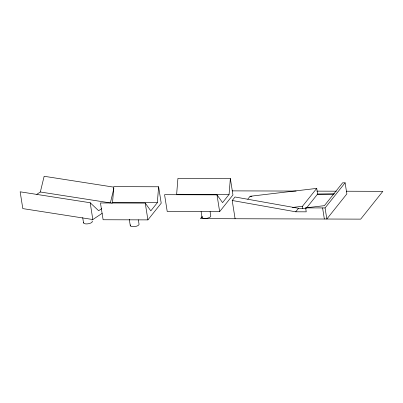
<?xml version="1.0" encoding="UTF-8"?>
<svg xmlns="http://www.w3.org/2000/svg" width="403" height="403" viewBox="0 0 403 403"><rect width="100%" height="100%" fill="white"/><g stroke="black" fill="none" stroke-linecap="round" stroke-linejoin="round"><path stroke-width="0.6" d="M111.772 203.505L112.543 202.543L113.817 186.639L158.611 186.78L161.215 203.203L147.911 219.887L103.113 219.751L100.453 202.961L145.251 203.097L150.818 210.855L157.336 202.679L158.611 186.78M229.075 194.437L230.355 178.534L177.924 178.373L176.645 194.276L229.075 194.437L222.562 202.613L216.99 194.856L164.56 194.694L167.22 211.484L219.65 211.646L232.954 194.956L230.355 178.534M36.769 194.362L40.335 191.994L44.144 176.277L113.545 187.108M113.873 188.418L110.362 202.921L40.335 191.994M202.064 216.688L200.508 218.638L360.69 219.131L382.85 191.339L346.419 191.224M235.095 218.748L232.204 200.487L234.999 196.981L298.502 208.291L306.24 208.316L317.534 194.155L334.495 193.863M247.774 199.183L250.087 196.281L316.718 188.397L317.635 194.181M232.204 200.487L295.706 211.802L298.502 208.291M292.497 207.459L302.462 206.281L316.718 188.397M345.104 182.811L346.862 193.898L326.823 219.031L325.07 207.938L345.104 182.811L342.631 182.806L324.41 205.656L305.61 207.883L306.235 211.832L295.706 211.802M101.692 208.683L98.634 210.714L90.171 202.744L20.15 191.813L22.81 208.603L92.831 219.534L102.196 213.308M232.093 190.876L296.165 191.072M316.894 191.133L336.364 191.193M317.534 194.155L333.603 194.201M250.087 196.281L251.976 196.286M112.543 202.543L157.336 202.679M305.61 207.883L325.07 207.938M322.591 207.933L324.35 219.02M302.462 206.281L302.829 208.593M216.99 194.856L219.65 211.646M210.084 211.565L210.744 215.741A4.473 1.718 -9 0 1 206.064 218.421A4.473 1.718 -9 0 1 202.22 216.633M201.102 211.595L202.049 217.555M145.251 203.097L147.911 219.887M138.345 219.811L139.005 223.982A4.473 1.718 -9 0 1 134.32 226.667A4.473 1.718 -9 0 1 130.481 224.874M129.267 219.242L130.305 225.796M90.171 202.744L92.831 219.534M82.701 217.57L83.547 222.935M91.985 220.849A4.473 1.718 -9 0 1 88.579 223.72A4.473 1.718 -9 0 1 83.532 222.481"/></g></svg>
